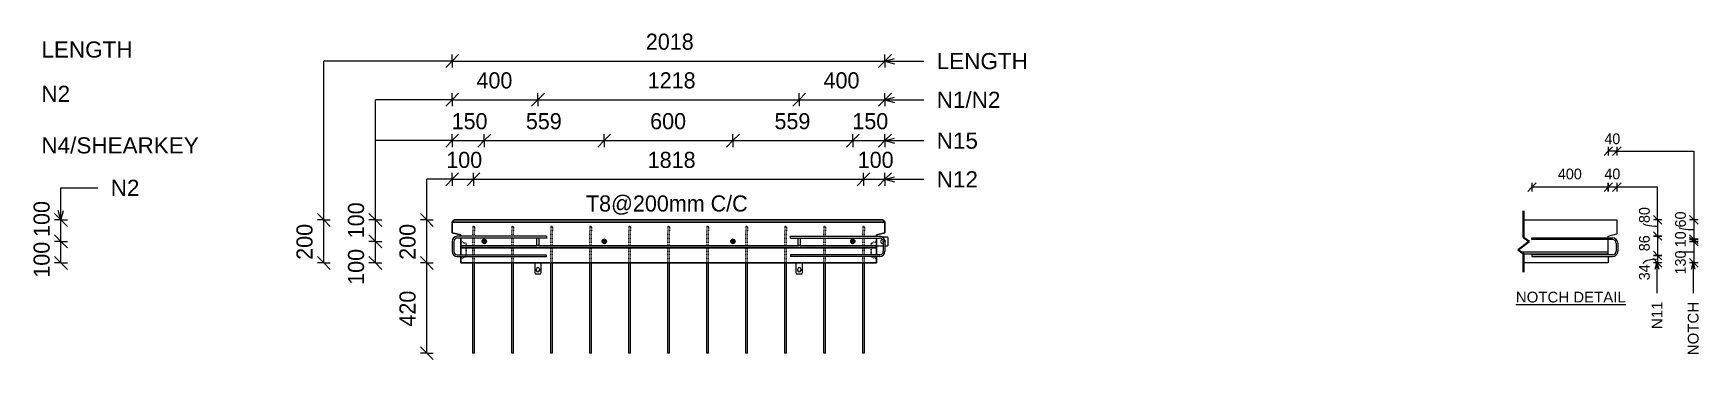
# Model space of a CAD drawing. Header units: millimetres. Extents: x 8200 to 32775, y -2059 to 19057.
# Drawn here: x 21812 to 29575, y 17485 to 19004 of the extents above; entities that cross this region are included whole.
import ezdxf

# ---------------------------------------------------------------- set-up
doc = ezdxf.new("R2010")
doc.units = ezdxf.units.MM
doc.linetypes.add('Dash', pattern=[6.36, 3.18, -3.18])
for name, color, linetype, lineweight in [('A-ANNO-DIMS', 211, 'Continuous', 9), ('A-ANNO-DIMS-30', 211, 'Continuous', 9), ('A-DETL', 90, 'Continuous', 18), ('A-DETL-THIN', 151, 'Continuous', 18), ('A-GENM', 13, 'Continuous', 18), ('A-WALL', 113, 'Continuous', 25), ('A-WALL-HDLN', 110, 'Dash', 25), ('G-ANNO-TEXT', 231, 'Continuous', 9), ('S-RBAR', 171, 'Continuous', 18)]:
    doc.layers.add(name, color=color, linetype=linetype, lineweight=lineweight)
doc.styles.add('Arial_3', font='arial.ttf', dxfattribs={"height": 75})
doc.styles.add('Arial_4', font='arial.ttf', dxfattribs={"height": 50})
doc.styles.add('Nirmala UI Semilight_1', font='NirmalaS.ttf', dxfattribs={"height": 75})
doc.styles.add('Nirmala UI Semilight_2', font='NirmalaS.ttf', dxfattribs={"height": 50})
doc.dimstyles.new('Arrow_Filled_-_2_5_NI_UI_3', dxfattribs={"dimscale": 304.8, "dimtxt": 78.552296, "dimasz": 0.19685, "dimexe": 0.098425, "dimexo": 0.0625, "dimgap": 0.098425, "dimtad": 1, "dimdec": 0, "dimzin": 0, "dimdsep": 46, "dimtxsty": 'Nirmala UI Semilight_1', "dimblk1": 'OBLIQUE', "dimblk2": 'OBLIQUE', "dimsah": 1, "dimcen": 0.09, "dimazin": 0, "dimtfac": 1, "dimtdec": 4, "dimtix": 1, "dimtmove": 0, "dimatfit": 3, "dimfxl": 0.098425, "dimfxlon": 1, "dimtvp": 1, "dimtolj": 1, "dimtzin": 0, "dimarcsym": 2})
doc.dimstyles.new('Arrow_Filled_-_2_5_NI_UI_4', dxfattribs={"dimscale": 304.8, "dimtxt": 78.552296, "dimasz": 0.19685, "dimexe": 0.098425, "dimexo": 0.0625, "dimgap": 0.098425, "dimtad": 1, "dimdec": 0, "dimzin": 0, "dimdsep": 46, "dimtxsty": 'Nirmala UI Semilight_1', "dimblk1": 'OBLIQUE', "dimblk2": 'OBLIQUE', "dimsah": 1, "dimcen": 0.09, "dimazin": 0, "dimtfac": 1, "dimtdec": 4, "dimtix": 1, "dimtmove": 2, "dimatfit": 3, "dimfxl": 0.098425, "dimfxlon": 1, "dimtvp": 1, "dimtolj": 1, "dimtzin": 0, "dimarcsym": 2})

# ---------------------------------------------------------------- blocks, each defined once
blk = doc.blocks.new('RR spread anchor face based - RR-SA-3_0-200-1726827-Elevation Top1')
at = {"layer": 'A-GENM'}
for p, q in [((11270.8, 18017.9), (11270.8, 18051.4)), ((11270.8, 18015.4), (11270.8, 18017.9)), ((11270.8, 18017.9), (11280.8, 18017.9)), ((11280.8, 18015.4), (11270.8, 18015.4)), ((11280.8, 18051.4), (11280.8, 18017.9)), ((11280.8, 18017.9), (11280.8, 18015.4))]:
    blk.add_line(p, q, dxfattribs=at)
blk = doc.blocks.new('RR spread anchor face based - RR-SA-2_5-150-1726819-Elevation Top1')
at = {"layer": 'A-GENM'}
for p, q in [((11260.8, 17935.4), (11260.8, 17890.4)), ((11290.8, 17890.4), (11290.8, 17935.4)), ((11260.8, 17890.4), (11263.3, 17885.4)), ((11263.3, 17885.4), (11288.3, 17885.4)), ((11268.8, 17900.9), (11268.8, 17906.9)), ((11282.8, 17906.9), (11282.8, 17900.9)), ((11288.3, 17885.4), (11290.8, 17890.4))]:
    blk.add_line(p, q, dxfattribs=at)
for centre, start, end in [((11275.8, 17906.9), 0, 180), ((11275.8, 17900.9), 180, 0)]:
    blk.add_arc(centre, 7, start, end, dxfattribs=at)
blk = doc.blocks.new('RR spread anchor face based - RR-SA-3_0-200-V3-Elevation Top1')
at = {"layer": 'A-GENM'}
for p, q in [((12853.8, 18015.4), (12885.8, 18015.4)), ((12882.5, 18044.4), (12882.9, 18044.4)), ((12885.8, 18026.4), (12882.5, 18026.4)), ((12903.8, 18055.4), (12882.8, 18055.4)), ((12893.8, 18015.4), (12903.8, 18015.4)), ((12908.8, 18052.9), (12903.8, 18055.4)), ((12903.8, 18015.4), (12908.8, 18017.9)), ((12908.8, 18017.9), (12908.8, 18052.9))]:
    blk.add_line(p, q, dxfattribs=at)
for centre, start, end in [((12882.5, 18035.4), 90, 270), ((12886.5, 18035.4), 324.80773, 43.77435)]:
    blk.add_arc(centre, 9, start, end, dxfattribs=at)
blk = doc.blocks.new('DIMBLOCK96-Elevation Top')
at = {"layer": 'A-ANNO-DIMS-30'}
for p, q in [((21940.6, 18035.4), (21910.6, 18065.4)), ((21940.6, 18035.4), (21910.6, 18035.4)), ((21940.6, 17935.4), (21940.6, 18035.4)), ((21940.6, 18035.4), (21970.6, 18005.4)), ((21940.6, 18035.4), (21970.6, 18035.4)), ((21940.6, 17935.4), (21910.6, 17965.4)), ((21940.6, 17935.4), (21910.6, 17935.4)), ((21940.6, 17935.4), (21970.6, 17905.4)), ((21940.6, 17935.4), (21970.6, 17935.4))]:
    blk.add_line(p, q, dxfattribs=at)
at = {"layer": 'A-ANNO-DIMS-30', "color": 0, "insert": (21812.7, 17866.6), "char_height": 75, "width": 185.098, "attachment_point": 1, "rotation": 90, "line_spacing_factor": 1.142579, "style": 'Nirmala UI Semilight_1'}
blk.add_mtext('100', dxfattribs=at)
blk = doc.blocks.new('_Oblique')
at = {"color": 0, "linetype": 'ByBlock', "lineweight": -2}
blk.add_line((-0.5, -0.5), (0.5, 0.5), dxfattribs=at)
blk = doc.blocks.new('DIMBLOCK97-Elevation Top')
at = {"layer": 'A-ANNO-DIMS-30'}
for p, q in [((21940.6, 18135.4), (21910.6, 18165.4)), ((21940.6, 18135.4), (21910.6, 18135.4)), ((21940.6, 18035.4), (21940.6, 18135.4)), ((21940.6, 18135.4), (21970.6, 18105.4)), ((21940.6, 18135.4), (21970.6, 18135.4)), ((21940.6, 18035.4), (21910.6, 18065.4)), ((21940.6, 18035.4), (21910.6, 18035.4)), ((21940.6, 18035.4), (21970.6, 18005.4)), ((21940.6, 18035.4), (21970.6, 18035.4))]:
    blk.add_line(p, q, dxfattribs=at)
at = {"layer": 'A-ANNO-DIMS-30', "color": 0, "insert": (21812.7, 18056.2), "char_height": 75, "width": 185.098, "attachment_point": 1, "rotation": 90, "line_spacing_factor": 1.142579, "style": 'Nirmala UI Semilight_1'}
blk.add_mtext('100', dxfattribs=at)
blk = doc.blocks.new('DIMBLOCK98-Elevation Top1')
at = {"layer": 'A-ANNO-DIMS-30'}
for p, q in [((23763.9, 18874.7), (23733.9, 18844.7)), ((23763.9, 18874.7), (23793.9, 18904.7)), ((23763.9, 18874.7), (23763.9, 18904.7)), ((23763.9, 18874.7), (25781.9, 18874.7)), ((23763.9, 18874.7), (23763.9, 18844.7)), ((25781.9, 18874.7), (25751.9, 18844.7)), ((25781.9, 18874.7), (25811.9, 18904.7)), ((25781.9, 18874.7), (25781.9, 18904.7)), ((25781.9, 18874.7), (25781.9, 18844.7))]:
    blk.add_line(p, q, dxfattribs=at)
at = {"layer": 'A-ANNO-DIMS-30', "color": 0, "insert": (24667.2, 19002.5), "char_height": 75, "width": 253.653, "attachment_point": 1, "line_spacing_factor": 1.142579, "style": 'Nirmala UI Semilight_1'}
blk.add_mtext('2018', dxfattribs=at)
blk = doc.blocks.new('DIMBLOCK99-Elevation Top1')
at = {"layer": 'A-ANNO-DIMS-30'}
for p, q in [((23763.9, 18694.7), (23793.9, 18724.7)), ((23763.9, 18694.7), (23763.9, 18724.7)), ((24163.9, 18694.7), (24193.9, 18724.7)), ((24163.9, 18694.7), (24163.9, 18724.7)), ((23763.9, 18694.7), (23733.9, 18664.7)), ((23763.9, 18694.7), (24163.9, 18694.7)), ((23763.9, 18694.7), (23763.9, 18664.7)), ((24163.9, 18694.7), (24133.9, 18664.7)), ((24163.9, 18694.7), (24163.9, 18664.7))]:
    blk.add_line(p, q, dxfattribs=at)
at = {"layer": 'A-ANNO-DIMS-30', "color": 0, "insert": (23877.5, 18822.5), "char_height": 75, "width": 207.378, "attachment_point": 1, "line_spacing_factor": 1.142579, "style": 'Nirmala UI Semilight_1'}
blk.add_mtext('400', dxfattribs=at)
blk = doc.blocks.new('DIMBLOCK100-Elevation Top1')
at = {"layer": 'A-ANNO-DIMS-30'}
for p, q in [((24163.9, 18694.7), (24193.9, 18724.7)), ((24163.9, 18694.7), (24163.9, 18724.7)), ((25381.9, 18694.7), (25411.9, 18724.7)), ((25381.9, 18694.7), (25381.9, 18724.7)), ((24163.9, 18694.7), (24133.9, 18664.7)), ((24163.9, 18694.7), (25381.9, 18694.7)), ((24163.9, 18694.7), (24163.9, 18664.7)), ((25381.9, 18694.7), (25351.9, 18664.7)), ((25381.9, 18694.7), (25381.9, 18664.7))]:
    blk.add_line(p, q, dxfattribs=at)
at = {"layer": 'A-ANNO-DIMS-30', "color": 0, "insert": (24675.7, 18822.5), "char_height": 75, "width": 233.086, "attachment_point": 1, "line_spacing_factor": 1.142579, "style": 'Nirmala UI Semilight_1'}
blk.add_mtext('1218', dxfattribs=at)
blk = doc.blocks.new('DIMBLOCK101-Elevation Top1')
at = {"layer": 'A-ANNO-DIMS-30'}
for p, q in [((25381.9, 18694.7), (25411.9, 18724.7)), ((25381.9, 18694.7), (25381.9, 18724.7)), ((25781.9, 18694.7), (25811.9, 18724.7)), ((25781.9, 18694.7), (25781.9, 18724.7)), ((25381.9, 18694.7), (25351.9, 18664.7)), ((25381.9, 18694.7), (25781.9, 18694.7)), ((25381.9, 18694.7), (25381.9, 18664.7)), ((25781.9, 18694.7), (25751.9, 18664.7)), ((25781.9, 18694.7), (25781.9, 18664.7))]:
    blk.add_line(p, q, dxfattribs=at)
at = {"layer": 'A-ANNO-DIMS-30', "color": 0, "insert": (25495.5, 18822.5), "char_height": 75, "width": 207.378, "attachment_point": 1, "line_spacing_factor": 1.142579, "style": 'Nirmala UI Semilight_1'}
blk.add_mtext('400', dxfattribs=at)
blk = doc.blocks.new('DIMBLOCK102-Elevation Top1')
at = {"layer": 'A-ANNO-DIMS-30'}
for p, q in [((23763.9, 18504.7), (23733.9, 18474.7)), ((23763.9, 18504.7), (23793.9, 18534.7)), ((23763.9, 18504.7), (23763.9, 18534.7)), ((23763.9, 18504.7), (23913.9, 18504.7)), ((23763.9, 18504.7), (23763.9, 18474.7)), ((23913.9, 18504.7), (23883.9, 18474.7)), ((23913.9, 18504.7), (23943.9, 18534.7)), ((23913.9, 18504.7), (23913.9, 18534.7)), ((23913.9, 18504.7), (23913.9, 18474.7))]:
    blk.add_line(p, q, dxfattribs=at)
at = {"layer": 'A-ANNO-DIMS-30', "color": 0, "insert": (23761.7, 18632.5), "char_height": 75, "width": 185.098, "attachment_point": 1, "line_spacing_factor": 1.142579, "style": 'Nirmala UI Semilight_1'}
blk.add_mtext('150', dxfattribs=at)
blk = doc.blocks.new('DIMBLOCK103-Elevation Top1')
at = {"layer": 'A-ANNO-DIMS-30'}
for p, q in [((23913.9, 18504.7), (23883.9, 18474.7)), ((23913.9, 18504.7), (23943.9, 18534.7)), ((23913.9, 18504.7), (23913.9, 18534.7)), ((23913.9, 18504.7), (24472.9, 18504.7)), ((23913.9, 18504.7), (23913.9, 18474.7)), ((24472.9, 18504.7), (24442.9, 18474.7)), ((24472.9, 18504.7), (24502.9, 18534.7)), ((24472.9, 18504.7), (24472.9, 18534.7)), ((24472.9, 18504.7), (24472.9, 18474.7))]:
    blk.add_line(p, q, dxfattribs=at)
at = {"layer": 'A-ANNO-DIMS-30', "color": 0, "insert": (24107.7, 18632.5), "char_height": 75, "width": 205.664, "attachment_point": 1, "line_spacing_factor": 1.142579, "style": 'Nirmala UI Semilight_1'}
blk.add_mtext('559', dxfattribs=at)
blk = doc.blocks.new('DIMBLOCK104-Elevation Top1')
at = {"layer": 'A-ANNO-DIMS-30'}
for p, q in [((24472.9, 18504.7), (24442.9, 18474.7)), ((24472.9, 18504.7), (24502.9, 18534.7)), ((24472.9, 18504.7), (24472.9, 18534.7)), ((24472.9, 18504.7), (25072.9, 18504.7)), ((24472.9, 18504.7), (24472.9, 18474.7)), ((25072.9, 18504.7), (25042.9, 18474.7)), ((25072.9, 18504.7), (25102.9, 18534.7)), ((25072.9, 18504.7), (25072.9, 18534.7)), ((25072.9, 18504.7), (25072.9, 18474.7))]:
    blk.add_line(p, q, dxfattribs=at)
at = {"layer": 'A-ANNO-DIMS-30', "color": 0, "insert": (24687.2, 18632.5), "char_height": 75, "width": 205.664, "attachment_point": 1, "line_spacing_factor": 1.142579, "style": 'Nirmala UI Semilight_1'}
blk.add_mtext('600', dxfattribs=at)
blk = doc.blocks.new('DIMBLOCK105-Elevation Top1')
at = {"layer": 'A-ANNO-DIMS-30'}
for p, q in [((25072.9, 18504.7), (25042.9, 18474.7)), ((25072.9, 18504.7), (25102.9, 18534.7)), ((25072.9, 18504.7), (25072.9, 18534.7)), ((25072.9, 18504.7), (25631.9, 18504.7)), ((25072.9, 18504.7), (25072.9, 18474.7)), ((25631.9, 18504.7), (25601.9, 18474.7)), ((25631.9, 18504.7), (25661.9, 18534.7)), ((25631.9, 18504.7), (25631.9, 18534.7)), ((25631.9, 18504.7), (25631.9, 18474.7))]:
    blk.add_line(p, q, dxfattribs=at)
at = {"layer": 'A-ANNO-DIMS-30', "color": 0, "insert": (25266.7, 18632.5), "char_height": 75, "width": 205.664, "attachment_point": 1, "line_spacing_factor": 1.142579, "style": 'Nirmala UI Semilight_1'}
blk.add_mtext('559', dxfattribs=at)
blk = doc.blocks.new('DIMBLOCK106-Elevation Top1')
at = {"layer": 'A-ANNO-DIMS-30'}
for p, q in [((25631.9, 18504.7), (25601.9, 18474.7)), ((25631.9, 18504.7), (25661.9, 18534.7)), ((25631.9, 18504.7), (25631.9, 18534.7)), ((25631.9, 18504.7), (25781.9, 18504.7)), ((25631.9, 18504.7), (25631.9, 18474.7)), ((25781.9, 18504.7), (25751.9, 18474.7)), ((25781.9, 18504.7), (25811.9, 18534.7)), ((25781.9, 18504.7), (25781.9, 18534.7)), ((25781.9, 18504.7), (25781.9, 18474.7))]:
    blk.add_line(p, q, dxfattribs=at)
at = {"layer": 'A-ANNO-DIMS-30', "color": 0, "insert": (25629.7, 18632.5), "char_height": 75, "width": 185.098, "attachment_point": 1, "line_spacing_factor": 1.142579, "style": 'Nirmala UI Semilight_1'}
blk.add_mtext('150', dxfattribs=at)
blk = doc.blocks.new('DIMBLOCK107-Elevation Top1')
at = {"layer": 'A-ANNO-DIMS-30'}
for p, q in [((23166.1, 18135.4), (23136.1, 18165.4)), ((23166.1, 18135.4), (23136.1, 18135.4)), ((23166.1, 17935.4), (23166.1, 18135.4)), ((23166.1, 18135.4), (23196.1, 18105.4)), ((23166.1, 18135.4), (23196.1, 18135.4)), ((23166.1, 17935.4), (23136.1, 17965.4)), ((23166.1, 17935.4), (23136.1, 17935.4)), ((23166.1, 17935.4), (23196.1, 17905.4)), ((23166.1, 17935.4), (23196.1, 17935.4))]:
    blk.add_line(p, q, dxfattribs=at)
at = {"layer": 'A-ANNO-DIMS-30', "color": 0, "insert": (23038.3, 17949.7), "char_height": 75, "width": 205.664, "attachment_point": 1, "rotation": 90, "line_spacing_factor": 1.142579, "style": 'Nirmala UI Semilight_1'}
blk.add_mtext('200', dxfattribs=at)
blk = doc.blocks.new('DIMBLOCK108-Elevation Top1')
at = {"layer": 'A-ANNO-DIMS-30'}
for p, q in [((23406.1, 18035.4), (23376.1, 18065.4)), ((23406.1, 18035.4), (23376.1, 18035.4)), ((23406.1, 17935.4), (23406.1, 18035.4)), ((23406.1, 18035.4), (23436.1, 18005.4)), ((23406.1, 18035.4), (23436.1, 18035.4)), ((23406.1, 17935.4), (23376.1, 17965.4)), ((23406.1, 17935.4), (23376.1, 17935.4)), ((23406.1, 17935.4), (23436.1, 17905.4)), ((23406.1, 17935.4), (23436.1, 17935.4))]:
    blk.add_line(p, q, dxfattribs=at)
at = {"layer": 'A-ANNO-DIMS-30', "color": 0, "insert": (23278.3, 17833.3), "char_height": 75, "width": 185.098, "attachment_point": 1, "rotation": 90, "line_spacing_factor": 1.142579, "style": 'Nirmala UI Semilight_1'}
blk.add_mtext('100', dxfattribs=at)
blk = doc.blocks.new('DIMBLOCK109-Elevation Top1')
at = {"layer": 'A-ANNO-DIMS-30'}
for p, q in [((23406.1, 18135.4), (23376.1, 18165.4)), ((23406.1, 18135.4), (23376.1, 18135.4)), ((23406.1, 18035.4), (23406.1, 18135.4)), ((23406.1, 18135.4), (23436.1, 18105.4)), ((23406.1, 18135.4), (23436.1, 18135.4)), ((23406.1, 18035.4), (23376.1, 18065.4)), ((23406.1, 18035.4), (23376.1, 18035.4)), ((23406.1, 18035.4), (23436.1, 18005.4)), ((23406.1, 18035.4), (23436.1, 18035.4))]:
    blk.add_line(p, q, dxfattribs=at)
at = {"layer": 'A-ANNO-DIMS-30', "color": 0, "insert": (23278.3, 18050), "char_height": 75, "width": 185.098, "attachment_point": 1, "rotation": 90, "line_spacing_factor": 1.142579, "style": 'Nirmala UI Semilight_1'}
blk.add_mtext('100', dxfattribs=at)
blk = doc.blocks.new('DIMBLOCK110-Elevation Top1')
at = {"layer": 'A-ANNO-DIMS-30'}
for p, q in [((23763.9, 18324.7), (23733.9, 18294.7)), ((23763.9, 18324.7), (23793.9, 18354.7)), ((23763.9, 18324.7), (23763.9, 18354.7)), ((23763.9, 18324.7), (23863.9, 18324.7)), ((23763.9, 18324.7), (23763.9, 18294.7)), ((23863.9, 18324.7), (23833.9, 18294.7)), ((23863.9, 18324.7), (23893.9, 18354.7)), ((23863.9, 18324.7), (23863.9, 18354.7)), ((23863.9, 18324.7), (23863.9, 18294.7))]:
    blk.add_line(p, q, dxfattribs=at)
at = {"layer": 'A-ANNO-DIMS-30', "color": 0, "insert": (23736.7, 18452.5), "char_height": 75, "width": 185.098, "attachment_point": 1, "line_spacing_factor": 1.142579, "style": 'Nirmala UI Semilight_1'}
blk.add_mtext('100', dxfattribs=at)
blk = doc.blocks.new('DIMBLOCK111-Elevation Top1')
at = {"layer": 'A-ANNO-DIMS-30'}
for p, q in [((23863.9, 18324.7), (23833.9, 18294.7)), ((23863.9, 18324.7), (23893.9, 18354.7)), ((23863.9, 18324.7), (23863.9, 18354.7)), ((23863.9, 18324.7), (25681.9, 18324.7)), ((23863.9, 18324.7), (23863.9, 18294.7)), ((25681.9, 18324.7), (25651.9, 18294.7)), ((25681.9, 18324.7), (25711.9, 18354.7)), ((25681.9, 18324.7), (25681.9, 18354.7)), ((25681.9, 18324.7), (25681.9, 18294.7))]:
    blk.add_line(p, q, dxfattribs=at)
at = {"layer": 'A-ANNO-DIMS-30', "color": 0, "char_height": 75, "attachment_point": 1, "line_spacing_factor": 1.142579, "style": 'Nirmala UI Semilight_1'}
for s, insert, width in [('1818', (24675.7, 18452.5), 233.086), ('T8@200mm C/C', (24388, 18249.7), 923.775)]:
    blk.add_mtext(s, dxfattribs=dict(at, insert=insert, width=width))
blk = doc.blocks.new('DIMBLOCK112-Elevation Top1')
at = {"layer": 'A-ANNO-DIMS-30'}
for p, q in [((25681.9, 18324.7), (25651.9, 18294.7)), ((25681.9, 18324.7), (25711.9, 18354.7)), ((25681.9, 18324.7), (25681.9, 18354.7)), ((25681.9, 18324.7), (25781.9, 18324.7)), ((25681.9, 18324.7), (25681.9, 18294.7)), ((25781.9, 18324.7), (25751.9, 18294.7)), ((25781.9, 18324.7), (25811.9, 18354.7)), ((25781.9, 18324.7), (25781.9, 18354.7)), ((25781.9, 18324.7), (25781.9, 18294.7))]:
    blk.add_line(p, q, dxfattribs=at)
at = {"layer": 'A-ANNO-DIMS-30', "color": 0, "insert": (25654.7, 18452.5), "char_height": 75, "width": 185.098, "attachment_point": 1, "line_spacing_factor": 1.142579, "style": 'Nirmala UI Semilight_1'}
blk.add_mtext('100', dxfattribs=at)
blk = doc.blocks.new('DIMBLOCK113-Elevation Top1')
at = {"layer": 'A-ANNO-DIMS-30'}
for p, q in [((23646.1, 17935.4), (23616.1, 17965.4)), ((23646.1, 17935.4), (23616.1, 17935.4)), ((23646.1, 17515.4), (23646.1, 17935.4)), ((23646.1, 17935.4), (23676.1, 17905.4)), ((23646.1, 17935.4), (23676.1, 17935.4)), ((23646.1, 17515.4), (23616.1, 17545.4)), ((23646.1, 17515.4), (23616.1, 17515.4)), ((23646.1, 17515.4), (23676.1, 17485.4)), ((23646.1, 17515.4), (23676.1, 17515.4))]:
    blk.add_line(p, q, dxfattribs=at)
at = {"layer": 'A-ANNO-DIMS-30', "color": 0, "insert": (23518.3, 17639), "char_height": 75, "width": 207.378, "attachment_point": 1, "rotation": 90, "line_spacing_factor": 1.142579, "style": 'Nirmala UI Semilight_1'}
blk.add_mtext('420', dxfattribs=at)
blk = doc.blocks.new('DIMBLOCK114-Elevation Top1')
at = {"layer": 'A-ANNO-DIMS-30'}
for p, q in [((23646.1, 18135.4), (23616.1, 18165.4)), ((23646.1, 18135.4), (23616.1, 18135.4)), ((23646.1, 17935.4), (23646.1, 18135.4)), ((23646.1, 18135.4), (23676.1, 18105.4)), ((23646.1, 18135.4), (23676.1, 18135.4)), ((23646.1, 17935.4), (23616.1, 17965.4)), ((23646.1, 17935.4), (23616.1, 17935.4)), ((23646.1, 17935.4), (23676.1, 17905.4)), ((23646.1, 17935.4), (23676.1, 17935.4))]:
    blk.add_line(p, q, dxfattribs=at)
at = {"layer": 'A-ANNO-DIMS-30', "color": 0, "insert": (23518.3, 17949.7), "char_height": 75, "width": 205.664, "attachment_point": 1, "rotation": 90, "line_spacing_factor": 1.142579, "style": 'Nirmala UI Semilight_1'}
blk.add_mtext('200', dxfattribs=at)

msp = doc.modelspace()

# ---------------------------------------------------------------- hatches: boundary and pattern name
at = {"layer": 'S-RBAR'}
for points in [[(23913.9, 18025.4), (23920.9, 18028.4), (23923.9, 18035.4), (23920.9, 18042.5), (23913.9, 18045.4), (23906.8, 18042.5), (23903.9, 18035.4), (23906.8, 18028.4)], [(24472.9, 18025.4), (24479.9, 18028.4), (24482.9, 18035.4), (24479.9, 18042.5), (24472.9, 18045.4), (24465.8, 18042.5), (24462.9, 18035.4), (24465.8, 18028.4)], [(25072.9, 18025.4), (25079.9, 18028.4), (25082.9, 18035.4), (25079.9, 18042.5), (25072.9, 18045.4), (25065.8, 18042.5), (25062.9, 18035.4), (25065.8, 18028.4)], [(25631.9, 18025.4), (25638.9, 18028.4), (25641.9, 18035.4), (25638.9, 18042.5), (25631.9, 18045.4), (25624.8, 18042.5), (25621.9, 18035.4), (25624.8, 18028.4), (25630.6, 18025.9)]]:
    msp.add_hatch(color=256, dxfattribs=at).paths.add_polyline_path(points)
h = msp.add_hatch(color=256, dxfattribs=at)
edge = h.paths.add_edge_path()
edge.add_arc((23913.9, 18035.4), 10, 0, 360)
h = msp.add_hatch(color=256, dxfattribs=at)
edge = h.paths.add_edge_path()
edge.add_arc((24472.9, 18035.4), 10, 0, 360)
h = msp.add_hatch(color=256, dxfattribs=at)
edge = h.paths.add_edge_path()
edge.add_arc((25072.9, 18035.4), 10, 0, 360)
h = msp.add_hatch(color=256, dxfattribs=at)
edge = h.paths.add_edge_path()
edge.add_arc((25631.9, 18035.4), 10, 0, 360)

# ---------------------------------------------------------------- linework, layer by layer
at = {"layer": 'A-DETL', "color": 7}
for p, q in [((29153.9, 18456.1), (29133.9, 18436.1)), ((29153.9, 18456.1), (29173.9, 18476.1)), ((29153.9, 18476.1), (29153.9, 18456.1)), ((29193.9, 18456.1), (29153.9, 18456.1)), ((29153.9, 18456.1), (29153.9, 18436.1)), ((29193.9, 18456.1), (29173.9, 18436.1)), ((29213.9, 18476.1), (29193.9, 18456.1)), ((29193.9, 18476.1), (29193.9, 18456.1)), ((29193.9, 18456.1), (29193.9, 18436.1)), ((29193.9, 18456.1), (29552.1, 18456.1)), ((29552.1, 18456.1), (29552.1, 18135.4)), ((28797.9, 18287.5), (28777.9, 18267.5)), ((28797.9, 18307.5), (28797.9, 18287.5)), ((28797.9, 18287.5), (28817.9, 18307.5)), ((29153.9, 18287.5), (28797.9, 18287.5)), ((28797.9, 18287.5), (28797.9, 18267.5)), ((29153.9, 18287.5), (29133.9, 18267.5)), ((29133.9, 18267.5), (29153.9, 18287.5)), ((29153.9, 18287.5), (29153.9, 18307.5)), ((29153.9, 18307.5), (29153.9, 18287.5)), ((29153.9, 18287.5), (29173.9, 18307.5)), ((29173.9, 18307.5), (29153.9, 18287.5)), ((29193.9, 18287.5), (29153.9, 18287.5)), ((29153.9, 18287.5), (29153.9, 18267.5)), ((29153.9, 18267.5), (29153.9, 18287.5)), ((29173.9, 18267.5), (29193.9, 18287.5)), ((29193.9, 18307.5), (29193.9, 18287.5)), ((29193.9, 18287.5), (29213.9, 18307.5)), ((29193.9, 18287.5), (29193.9, 18267.5)), ((29383.8, 18287.5), (29193.9, 18287.5)), ((29383.8, 18135.4), (29383.8, 18287.5)), ((28758.9, 18135.4), (29193.9, 18135.4)), ((29193.9, 18135.4), (29193.9, 18070.4)), ((29383.8, 18135.4), (29363.8, 18155.4)), ((29383.8, 18135.4), (29363.8, 18135.4)), ((29403.8, 18115.4), (29383.8, 18135.4)), ((29383.8, 18135.4), (29383.8, 18060.6)), ((29403.8, 18135.4), (29383.8, 18135.4)), ((29552.1, 18135.4), (29532.1, 18155.4)), ((29552.1, 18135.4), (29532.1, 18135.4)), ((29572.1, 18115.4), (29552.1, 18135.4)), ((29552.1, 18135.4), (29552.1, 18045.4)), ((29572.1, 18135.4), (29552.1, 18135.4)), ((28797.9, 18044.1), (28797.9, 18052.1)), ((28797.9, 18052.1), (29173.9, 18052.1)), ((29173.9, 18044.1), (28797.9, 18044.1)), ((29153.9, 18060.4), (29193.9, 18070.4)), ((29153.9, 17973.4), (29153.9, 18060.4)), ((29189.9, 18028.1), (29189.9, 17989.4)), ((29197.9, 18028.1), (29197.9, 17989.4)), ((29383.8, 18060.6), (29363.8, 18080.6)), ((29363.8, 18080.6), (29383.8, 18060.6)), ((29383.8, 18060.6), (29363.8, 18060.6)), ((29363.8, 18060.6), (29383.8, 18060.6)), ((29383.8, 18060.6), (29403.8, 18060.6)), ((29403.8, 18060.6), (29383.8, 18060.6)), ((29383.8, 18060.6), (29403.8, 18040.6)), ((29403.8, 18040.6), (29383.8, 18060.6)), ((29383.8, 18060.6), (29383.8, 17969.4)), ((29552.1, 18045.4), (29532.1, 18065.4)), ((29532.1, 18065.4), (29552.1, 18045.4)), ((29552.1, 18035.4), (29532.1, 18055.4)), ((29532.1, 18055.4), (29552.1, 18035.4)), ((29552.1, 18045.4), (29532.1, 18045.4)), ((29532.1, 18045.4), (29552.1, 18045.4)), ((29552.1, 18035.4), (29532.1, 18035.4)), ((29532.1, 18035.4), (29552.1, 18035.4)), ((29552.1, 18045.4), (29572.1, 18045.4)), ((29572.1, 18045.4), (29552.1, 18045.4)), ((29552.1, 18045.4), (29572.1, 18025.4)), ((29572.1, 18025.4), (29552.1, 18045.4)), ((29552.1, 18045.4), (29552.1, 18035.4)), ((29552.1, 18035.4), (29572.1, 18035.4)), ((29572.1, 18035.4), (29552.1, 18035.4)), ((29552.1, 18035.4), (29572.1, 18015.4)), ((29572.1, 18015.4), (29552.1, 18035.4)), ((29552.1, 18035.4), (29552.1, 17935.4)), ((29153.9, 17985.6), (28747.9, 17985.6)), ((29153.9, 17975.6), (28758.9, 17975.6)), ((29153.9, 17935.4), (28758.9, 17935.4)), ((29173.9, 17973.4), (28797.9, 17973.4)), ((28797.9, 17973.4), (28797.9, 17965.4)), ((28797.9, 17965.4), (29173.9, 17965.4)), ((29153.9, 17965.4), (29153.9, 17935.4)), ((29383.8, 17969.4), (29363.8, 17989.4)), ((29363.8, 17989.4), (29383.8, 17969.4)), ((29383.8, 17969.4), (29363.8, 17969.4)), ((29363.8, 17969.4), (29383.8, 17969.4)), ((29383.8, 17935.4), (29363.8, 17955.4)), ((29383.8, 17935.4), (29363.8, 17935.4)), ((29372.8, 17906.5), (29380.8, 17936.5)), ((29380.8, 17936.5), (29380.8, 17796)), ((29380.8, 17936.5), (29388.9, 17906.5)), ((29383.8, 17969.4), (29403.8, 17969.4)), ((29403.8, 17969.4), (29383.8, 17969.4)), ((29383.8, 17969.4), (29403.8, 17949.4)), ((29403.8, 17949.4), (29383.8, 17969.4)), ((29383.8, 17969.4), (29383.8, 17935.4)), ((29403.8, 17935.4), (29383.8, 17935.4)), ((29383.8, 17935.4), (29403.8, 17915.4)), ((29552.1, 17935.4), (29532.1, 17955.4)), ((29552.1, 17935.4), (29532.1, 17935.4)), ((29541.1, 17906.5), (29549.2, 17936.5)), ((29549.2, 17936.5), (29549.2, 17796)), ((29549.2, 17936.5), (29557.2, 17906.5)), ((29572.1, 17935.4), (29552.1, 17935.4)), ((29552.1, 17935.4), (29572.1, 17915.4)), ((29380.8, 17796), (29380.8, 17794.6)), ((29549.2, 17796), (29549.2, 17794.7))]:
    msp.add_line(p, q, dxfattribs=at)
at = {"layer": 'A-DETL', "color": 250, "lineweight": 35}
for p, q in [((28758.9, 18053.5), (28758.9, 18177.5)), ((28733.5, 17996.4), (28784.3, 18034.5)), ((28784.3, 18034.5), (28758.9, 18053.5)), ((28758.9, 17977.3), (28733.5, 17996.4)), ((28758.9, 17892.3), (28758.9, 17977.3))]:
    msp.add_line(p, q, dxfattribs=at)
at = {"layer": 'A-DETL', "color": 7}
for centre, radius, start, end in [((29173.9, 18028.1), 24, 0, 90), ((29173.9, 18028.1), 16, 0, 90), ((29173.9, 17989.4), 16, 270, 0), ((29173.9, 17989.4), 24, 270, 0)]:
    msp.add_arc(centre, radius, start, end, dxfattribs=at)
for centre, ratio, start_param, end_param in [((29383.8, 18120.9), 0.209345, 3.141593, 4.712389), ((29552.1, 18100.5), 0.149102, 3.141593, 4.712389), ((29383.8, 17931.8), 0.305683, 1.570796, 3.141593), ((29552.1, 17984.5), 0.013219, 1.570796, 3.141593)]:
    msp.add_ellipse(centre, major_axis=(67.6, 0), ratio=ratio, start_param=start_param, end_param=end_param, dxfattribs=at)
at = {"layer": 'A-DETL-THIN'}
for p, q in [((23166.1, 18135.4), (23166.1, 18874.7)), ((23763.9, 18874.7), (23166.1, 18874.7)), ((23406.1, 18135.4), (23406.1, 18694.7)), ((23763.9, 18694.7), (23406.1, 18694.7)), ((23763.9, 18504.7), (23406.1, 18504.7)), ((23646.1, 18135.4), (23646.1, 18324.7)), ((23763.9, 18324.7), (23646.1, 18324.7)), ((23859.9, 17515.4), (23860.7, 17515.4))]:
    msp.add_line(p, q, dxfattribs=at)
at = {"layer": 'A-WALL'}
for p, q in [((23763.9, 18125.4), (23773.9, 18135.4)), ((23763.9, 18075.4), (23763.9, 18125.4)), ((25781.9, 18125.4), (23763.9, 18125.4)), ((23773.9, 18135.4), (25771.9, 18135.4)), ((25771.9, 18135.4), (25781.9, 18125.4)), ((25781.9, 18125.4), (25781.9, 18075.4)), ((23803.9, 18065.4), (23763.9, 18075.4)), ((23803.9, 18059.4), (23803.9, 18065.4)), ((23803.9, 18051.4), (23803.9, 17973.4)), ((24158.9, 18015.4), (23803.9, 18015.4)), ((25376.9, 18015.4), (24168.9, 18015.4)), ((25741.9, 18015.4), (25386.9, 18015.4)), ((25781.9, 18075.4), (25741.9, 18065.4)), ((25741.9, 18065.4), (25741.9, 18059.4)), ((25741.9, 17973.4), (25741.9, 18051.4)), ((25741.9, 18005.4), (23803.9, 18005.4)), ((23803.9, 17965.4), (23803.9, 17935.4)), ((25741.9, 17935.4), (23803.9, 17935.4)), ((25741.9, 17935.4), (25741.9, 17965.4))]:
    msp.add_line(p, q, dxfattribs=at)
at = {"layer": 'A-WALL-HDLN'}
for p, q in [((23803.9, 18035.4), (23828.9, 18025.4)), ((23828.9, 18015.5), (23828.9, 18025.4)), ((23828.9, 18005.5), (23828.9, 18015.4)), ((25716.9, 18025.4), (25741.8, 18035.4)), ((25716.9, 18025.4), (25716.9, 18015.5)), ((25716.9, 18015.4), (25716.9, 18005.5)), ((23803.9, 17955.5), (23828.9, 17965.4)), ((23828.9, 17973.4), (23828.9, 18005.4)), ((25716.9, 18005.4), (25716.9, 17973.4)), ((25716.9, 17965.4), (25741.8, 17955.5))]:
    msp.add_line(p, q, dxfattribs=at)
at = {"layer": 'G-ANNO-TEXT', "color": 10}
for p, q in [((25781, 18874.6), (25826, 18886.7)), ((25781, 18874.6), (25826, 18862.6)), ((25781, 18874.6), (25963, 18874.6)), ((25781, 18694.6), (25826, 18706.7)), ((25781, 18694.6), (25826, 18682.6)), ((25781, 18694.6), (25963, 18694.6)), ((25781, 18504.6), (25826, 18516.7)), ((25781, 18504.6), (25826, 18492.6)), ((25781, 18504.6), (25963, 18504.6)), ((25781, 18324.6), (25826, 18336.7)), ((25781, 18324.6), (25826, 18312.6)), ((25781, 18324.6), (25963, 18324.6)), ((21939.9, 18285), (22112.4, 18285)), ((21939.9, 18135.1), (21939.9, 18285)), ((21939.9, 18135.1), (21927.8, 18180.1)), ((21939.9, 18135.1), (21952, 18180.1))]:
    msp.add_line(p, q, dxfattribs=at)
at = {"layer": 'S-RBAR', "linetype": 'Dash'}
for p, q in [((23859.9, 18101.4), (23859.9, 18081.4)), ((23867.9, 18101.4), (23867.9, 18081.4)), ((24041.7, 18101.4), (24041.7, 18081.4)), ((24049.7, 18101.4), (24049.7, 18081.4)), ((24223.5, 18101.4), (24223.5, 18081.4)), ((24231.5, 18101.4), (24231.5, 18081.4)), ((24405.3, 18101.4), (24405.3, 18081.4)), ((24413.3, 18101.4), (24413.3, 18081.4)), ((24587.1, 18101.4), (24587.1, 18081.4)), ((24595.1, 18101.4), (24595.1, 18081.4)), ((24768.9, 18101.4), (24768.9, 18081.4)), ((24776.9, 18101.4), (24776.9, 18081.4)), ((24950.7, 18101.4), (24950.7, 18081.4)), ((24958.7, 18101.4), (24958.7, 18081.4)), ((25132.5, 18101.4), (25132.5, 18081.4)), ((25140.5, 18101.4), (25140.5, 18081.4)), ((25314.3, 18101.4), (25314.3, 18081.4)), ((25322.3, 18101.4), (25322.3, 18081.4)), ((25496.1, 18101.4), (25496.1, 18081.4)), ((25504.1, 18101.4), (25504.1, 18081.4)), ((25677.9, 18101.4), (25677.9, 18081.4)), ((25685.9, 18101.4), (25685.9, 18081.4)), ((23859.9, 18059.4), (23859.9, 18081.4)), ((23859.9, 18015.5), (23859.9, 18051.4)), ((23859.9, 18005.5), (23859.9, 18015.4)), ((23867.9, 18059.4), (23867.9, 18081.4)), ((23867.9, 18015.5), (23867.9, 18051.4)), ((23867.9, 18005.5), (23867.9, 18015.4)), ((24041.7, 18059.4), (24041.7, 18081.4)), ((24041.7, 18015.5), (24041.7, 18051.4)), ((24041.7, 18005.5), (24041.7, 18015.4)), ((24049.7, 18059.4), (24049.7, 18081.4)), ((24049.7, 18015.5), (24049.7, 18051.4)), ((24049.7, 18005.5), (24049.7, 18015.4)), ((24223.5, 18015.5), (24223.5, 18081.4)), ((24223.5, 18005.5), (24223.5, 18015.4)), ((24231.5, 18015.5), (24231.5, 18081.4)), ((24231.5, 18005.5), (24231.5, 18015.4)), ((24405.3, 18015.5), (24405.3, 18081.4)), ((24405.3, 18005.5), (24405.3, 18015.4)), ((24413.3, 18015.5), (24413.3, 18081.4)), ((24413.3, 18005.5), (24413.3, 18015.4)), ((24587.1, 18015.5), (24587.1, 18081.4)), ((24587.1, 18005.5), (24587.1, 18015.4)), ((24595.1, 18015.5), (24595.1, 18081.4)), ((24595.1, 18005.5), (24595.1, 18015.4)), ((24768.9, 18015.5), (24768.9, 18081.4)), ((24768.9, 18005.5), (24768.9, 18015.4)), ((24776.9, 18015.5), (24776.9, 18081.4)), ((24776.9, 18005.5), (24776.9, 18015.4)), ((24950.7, 18015.5), (24950.7, 18081.4)), ((24950.7, 18005.5), (24950.7, 18015.4)), ((24958.7, 18015.5), (24958.7, 18081.4)), ((24958.7, 18005.5), (24958.7, 18015.4)), ((25132.5, 18015.5), (25132.5, 18081.4)), ((25132.5, 18005.5), (25132.5, 18015.4)), ((25140.5, 18015.5), (25140.5, 18081.4)), ((25140.5, 18005.5), (25140.5, 18015.4)), ((25314.3, 18015.5), (25314.3, 18081.4)), ((25314.3, 18005.5), (25314.3, 18015.4)), ((25322.3, 18015.5), (25322.3, 18081.4)), ((25322.3, 18005.5), (25322.3, 18015.4)), ((25496.1, 18059.4), (25496.1, 18081.4)), ((25496.1, 18015.5), (25496.1, 18051.4)), ((25496.1, 18005.5), (25496.1, 18015.4)), ((25504.1, 18059.4), (25504.1, 18081.4)), ((25504.1, 18015.5), (25504.1, 18051.4)), ((25504.1, 18005.5), (25504.1, 18015.4)), ((25677.9, 18059.4), (25677.9, 18081.4)), ((25677.9, 18015.5), (25677.9, 18051.4)), ((25677.9, 18005.5), (25677.9, 18015.4)), ((25685.9, 18059.4), (25685.9, 18081.4)), ((25685.9, 18015.5), (25685.9, 18051.4)), ((25685.9, 18005.5), (25685.9, 18015.4)), ((23859.9, 17973.4), (23859.9, 18005.4)), ((23859.9, 17935.5), (23859.9, 17965.4)), ((23867.9, 17973.4), (23867.9, 18005.4)), ((23867.9, 17935.5), (23867.9, 17965.4)), ((24041.7, 17973.4), (24041.7, 18005.4)), ((24041.7, 17935.5), (24041.7, 17965.4)), ((24049.7, 17973.4), (24049.7, 18005.4)), ((24049.7, 17935.5), (24049.7, 17965.4)), ((24223.5, 17935.5), (24223.5, 18005.4)), ((24231.5, 17935.5), (24231.5, 18005.4)), ((24405.3, 17935.5), (24405.3, 18005.4)), ((24413.3, 17935.5), (24413.3, 18005.4)), ((24587.1, 17935.5), (24587.1, 18005.4)), ((24595.1, 17935.5), (24595.1, 18005.4)), ((24768.9, 17935.5), (24768.9, 18005.4)), ((24776.9, 17935.5), (24776.9, 18005.4)), ((24950.7, 17935.5), (24950.7, 18005.4)), ((24958.7, 17935.5), (24958.7, 18005.4)), ((25132.5, 17935.5), (25132.5, 18005.4)), ((25140.5, 17935.5), (25140.5, 18005.4)), ((25314.3, 17935.5), (25314.3, 18005.4)), ((25322.3, 17935.5), (25322.3, 18005.4)), ((25496.1, 17973.4), (25496.1, 18005.4)), ((25496.1, 17935.5), (25496.1, 17965.4)), ((25504.1, 17973.4), (25504.1, 18005.4)), ((25504.1, 17935.5), (25504.1, 17965.4)), ((25677.9, 17973.4), (25677.9, 18005.4)), ((25677.9, 17935.5), (25677.9, 17965.4)), ((25685.9, 17973.4), (25685.9, 18005.4)), ((25685.9, 17935.5), (25685.9, 17965.4))]:
    msp.add_line(p, q, dxfattribs=at)
at = {"layer": 'S-RBAR'}
for p, q in [((23763.9, 18035.4), (23763.9, 17989.4)), ((23771.9, 18035.4), (23771.9, 17989.4)), ((24203.9, 18059.4), (23787.9, 18059.4)), ((24203.9, 18051.4), (23787.9, 18051.4)), ((23906.8, 18042.5), (23903.9, 18035.4)), ((23903.9, 18035.4), (23906.8, 18028.4)), ((23913.9, 18045.4), (23906.8, 18042.5)), ((23906.8, 18028.4), (23913.9, 18025.4)), ((23920.9, 18042.5), (23913.9, 18045.4)), ((23913.9, 18025.4), (23920.9, 18028.4)), ((23923.9, 18035.4), (23920.9, 18042.5)), ((23920.9, 18028.4), (23923.9, 18035.4)), ((24203.9, 18059.4), (24203.9, 18051.4)), ((24465.8, 18042.5), (24462.9, 18035.4)), ((24462.9, 18035.4), (24465.8, 18028.4)), ((24472.9, 18045.4), (24465.8, 18042.5)), ((24465.8, 18028.4), (24472.9, 18025.4)), ((24479.9, 18042.5), (24472.9, 18045.4)), ((24472.9, 18025.4), (24479.9, 18028.4)), ((24482.9, 18035.4), (24479.9, 18042.5)), ((24479.9, 18028.4), (24482.9, 18035.4)), ((25065.8, 18042.5), (25062.9, 18035.4)), ((25062.9, 18035.4), (25065.8, 18028.4)), ((25072.9, 18045.4), (25065.8, 18042.5)), ((25065.8, 18028.4), (25072.9, 18025.4)), ((25079.9, 18042.5), (25072.9, 18045.4)), ((25072.9, 18025.4), (25079.9, 18028.4)), ((25082.9, 18035.4), (25079.9, 18042.5)), ((25079.9, 18028.4), (25082.9, 18035.4)), ((25341.9, 18059.4), (25757.9, 18059.4)), ((25341.9, 18051.4), (25341.9, 18059.4)), ((25341.9, 18051.4), (25757.9, 18051.4)), ((25624.8, 18042.5), (25621.9, 18035.4)), ((25621.9, 18035.4), (25624.8, 18028.4)), ((25631.9, 18045.4), (25624.8, 18042.5)), ((25624.8, 18028.4), (25630.6, 18025.9)), ((25630.6, 18025.9), (25631.9, 18025.4)), ((25638.9, 18042.5), (25631.9, 18045.4)), ((25631.9, 18025.4), (25638.9, 18028.4)), ((25641.9, 18035.4), (25638.9, 18042.5)), ((25638.9, 18028.4), (25641.9, 18035.4)), ((25773.9, 18035.4), (25773.9, 17989.4)), ((25781.9, 18035.4), (25781.9, 17989.4)), ((23787.9, 17973.4), (24203.9, 17973.4)), ((23787.9, 17965.4), (24203.9, 17965.4)), ((23859.9, 17515.4), (23859.9, 17935.4)), ((23867.9, 17515.4), (23867.9, 17935.4)), ((24041.7, 17515.4), (24041.7, 17935.4)), ((24049.7, 17515.4), (24049.7, 17935.4)), ((24203.9, 17965.4), (24203.9, 17973.4)), ((24223.5, 17515.4), (24223.5, 17935.4)), ((24231.5, 17515.4), (24231.5, 17935.4)), ((24405.3, 17515.4), (24405.3, 17935.4)), ((24413.3, 17515.4), (24413.3, 17935.4)), ((24587.1, 17515.4), (24587.1, 17935.4)), ((24595.1, 17515.4), (24595.1, 17935.4)), ((24768.9, 17515.4), (24768.9, 17935.4)), ((24776.9, 17515.4), (24776.9, 17935.4)), ((24950.7, 17515.4), (24950.7, 17935.4)), ((24958.7, 17515.4), (24958.7, 17935.4)), ((25132.5, 17515.4), (25132.5, 17935.4)), ((25140.5, 17515.4), (25140.5, 17935.4)), ((25314.3, 17515.4), (25314.3, 17935.4)), ((25322.3, 17515.4), (25322.3, 17935.4)), ((25757.9, 17973.4), (25341.9, 17973.4)), ((25341.9, 17973.4), (25341.9, 17965.4)), ((25757.9, 17965.4), (25341.9, 17965.4)), ((25496.1, 17515.4), (25496.1, 17935.4)), ((25504.1, 17515.4), (25504.1, 17935.4)), ((25677.9, 17515.4), (25677.9, 17935.4)), ((25685.9, 17515.4), (25685.9, 17935.4)), ((23867.9, 17515.4), (23859.9, 17515.4)), ((24049.7, 17515.4), (24041.7, 17515.4)), ((24231.5, 17515.4), (24223.5, 17515.4)), ((24413.3, 17515.4), (24405.3, 17515.4)), ((24595.1, 17515.4), (24587.1, 17515.4)), ((24776.9, 17515.4), (24768.9, 17515.4)), ((24958.7, 17515.4), (24950.7, 17515.4)), ((25140.5, 17515.4), (25132.5, 17515.4)), ((25322.3, 17515.4), (25314.3, 17515.4)), ((25504.1, 17515.4), (25496.1, 17515.4)), ((25685.9, 17515.4), (25677.9, 17515.4))]:
    msp.add_line(p, q, dxfattribs=at)
for centre in [(23913.9, 18035.4), (24472.9, 18035.4), (25072.9, 18035.4), (25631.9, 18035.4)]:
    msp.add_circle(centre, 10, dxfattribs=at)
at = {"layer": 'S-RBAR', "linetype": 'Dash'}
for centre in [(23863.9, 18101.4), (24045.7, 18101.4), (24227.5, 18101.4), (24409.3, 18101.4), (24591.1, 18101.4), (24772.9, 18101.4), (24954.7, 18101.4), (25136.5, 18101.4), (25318.3, 18101.4), (25500.1, 18101.4), (25681.9, 18101.4)]:
    msp.add_arc(centre, 4, 0, 180, dxfattribs=at)
at = {"layer": 'S-RBAR'}
for centre, radius, start, end in [((23787.9, 18035.4), 24, 90, 180), ((23787.9, 18035.4), 16, 90, 180), ((25757.9, 18035.4), 24, 0, 90), ((25757.9, 18035.4), 16, 0, 90), ((23787.9, 17989.4), 24, 180, 270), ((23787.9, 17989.4), 16, 180, 270), ((25757.9, 17989.4), 16, 270, 0), ((25757.9, 17989.4), 24, 270, 360)]:
    msp.add_arc(centre, radius, start, end, dxfattribs=at)

# ---------------------------------------------------------------- block references
at = {"layer": 'A-GENM'}
for name, p in [('RR spread anchor face based - RR-SA-3_0-200-1726827-Elevation Top1', (12888.1, 0)), ('RR spread anchor face based - RR-SA-3_0-200-1726827-Elevation Top1', (14106.1, 0)), ('RR spread anchor face based - RR-SA-3_0-200-V3-Elevation Top1', (12888.1, 0)), ('RR spread anchor face based - RR-SA-2_5-150-1726819-Elevation Top1', (12888.1, 0)), ('RR spread anchor face based - RR-SA-2_5-150-1726819-Elevation Top1', (14106.1, 0))]:
    msp.add_blockref(name, p, dxfattribs=at)

# ---------------------------------------------------------------- texts
at = {"layer": 'G-ANNO-TEXT', "color": 7, "attachment_point": 1}
for s, insert, char_height, width, style in [('LENGTH', (21849.4, 18965.9), 75, 514.683, 'Arial_3'), ('LENGTH', (26023, 18912.1), 75, 514.683, 'Arial_3'), ('N2', (21849.4, 18760), 75, 161.139, 'Arial_3'), ('N1/N2', (26023, 18732.1), 75, 358.354, 'Arial_3'), ('N4/SHEARKEY', (21849.4, 18520), 75, 885.063, 'Arial_3'), ('N15', (26023, 18542.1), 75, 230.886, 'Arial_3'), ('40', (29135.3, 18538), 50, 91.392, 'Nirmala UI Semilight_2'), ('N2', (22172.4, 18322.5), 75, 161.139, 'Arial_3'), ('N12', (26023, 18362.1), 75, 230.886, 'Arial_3'), ('400', (28918.7, 18374.4), 50, 136.287, 'Nirmala UI Semilight_2'), ('40', (29135.3, 18374.4), 50, 91.392, 'Nirmala UI Semilight_2'), ('\\LNOTCH DETAIL', (28722.9, 17801.3), 50, 622.11, 'Arial_4')]:
    msp.add_mtext(s, dxfattribs=dict(at, insert=insert, char_height=char_height, width=width, style=style))
at = {"layer": 'G-ANNO-TEXT', "color": 7, "char_height": 50, "attachment_point": 1, "rotation": 90}
for s, insert, width, style in [('80', (29296.9, 18120.9), 89.789, 'Nirmala UI Semilight_2'), ('60', (29465.2, 18100.5), 89.789, 'Nirmala UI Semilight_2'), ('86', (29296.9, 17989.8), 89.789, 'Nirmala UI Semilight_2'), ('10', (29465.2, 18008.1), 76.962, 'Nirmala UI Semilight_2'), ('130', (29465.2, 17881.7), 121.856, 'Nirmala UI Semilight_2'), ('34', (29296.9, 17854.6), 91.392, 'Nirmala UI Semilight_2'), ('N11', (29356.1, 17627.6), 153.924, 'Arial_4'), ('NOTCH', (29524.5, 17506), 301.435, 'Arial_4')]:
    msp.add_mtext(s, dxfattribs=dict(at, insert=insert, width=width, style=style))

# ---------------------------------------------------------------- dimensions: what is measured, and where the dimension line sits
at = {"layer": 'A-ANNO-DIMS'}
for base, p1, p2, override, picture, middle in [((25781.9, 18874.7), (23763.9, 18844.7), (25781.9, 18844.7), {"dimpost": '<>', "dimfxl": 2018}, 'DIMBLOCK98-Elevation Top1', (24772.9, 18943.7)), ((24163.9, 18694.7), (23763.9, 18664.7), (24163.9, 18664.7), {"dimpost": '<>', "dimfxl": 400}, 'DIMBLOCK99-Elevation Top1', (23963.9, 18763.5)), ((25381.9, 18694.7), (24163.9, 18664.7), (25381.9, 18664.7), {"dimpost": '<>', "dimfxl": 1218}, 'DIMBLOCK100-Elevation Top1', (24772.9, 18763.6)), ((25781.9, 18694.7), (25381.9, 18664.7), (25781.9, 18664.7), {"dimpost": '<>', "dimfxl": 400}, 'DIMBLOCK101-Elevation Top1', (25581.9, 18763.5)), ((23913.9, 18504.7), (23763.9, 18474.7), (23913.9, 18474.7), {"dimpost": '<>', "dimfxl": 150}, 'DIMBLOCK102-Elevation Top1', (23838.9, 18573.7)), ((24472.9, 18504.7), (23913.9, 18474.7), (24472.9, 18474.7), {"dimpost": '<>', "dimfxl": 559}, 'DIMBLOCK103-Elevation Top1', (24193.4, 18573.5)), ((25072.9, 18504.7), (24472.9, 18474.7), (25072.9, 18474.7), {"dimpost": '<>', "dimfxl": 600}, 'DIMBLOCK104-Elevation Top1', (24772.9, 18573.5)), ((25631.9, 18504.7), (25072.9, 18474.7), (25631.9, 18474.7), {"dimpost": '<>', "dimfxl": 559}, 'DIMBLOCK105-Elevation Top1', (25352.4, 18573.5)), ((25781.9, 18504.7), (25631.9, 18474.7), (25781.9, 18474.7), {"dimpost": '<>', "dimfxl": 150}, 'DIMBLOCK106-Elevation Top1', (25706.9, 18573.7)), ((23863.9, 18324.7), (23763.9, 18294.7), (23863.9, 18294.7), {"dimpost": '<>', "dimfxl": 100}, 'DIMBLOCK110-Elevation Top1', (23813.9, 18393.7)), ((25781.9, 18324.7), (25681.9, 18294.7), (25781.9, 18294.7), {"dimpost": '<>', "dimfxl": 100}, 'DIMBLOCK112-Elevation Top1', (25731.9, 18393.7))]:
    dim = msp.add_linear_dim(base=base, p1=p1, p2=p2, dimstyle='Arrow_Filled_-_2_5_NI_UI_3', override=override, dxfattribs=at)
    dim.commit()
    dim.dimension.update_dxf_attribs({"geometry": picture, "text_midpoint": middle})
dim = msp.add_linear_dim(base=(25681.9, 18324.7), p1=(23863.9, 18294.7), p2=(25681.9, 18294.7), text='<>\\XT8@200mm C/C', dimstyle='Arrow_Filled_-_2_5_NI_UI_3', override={"dimpost": '<>', "dimfxl": 1818}, dxfattribs=at)
dim.commit()
dim.dimension.update_dxf_attribs({"geometry": 'DIMBLOCK111-Elevation Top1', "text_midpoint": (24772.9, 18324.7)})
for base, p1, p2, picture, middle in [((21940.6, 18135.4), (21910.6, 18035.4), (21910.6, 18135.4), 'DIMBLOCK97-Elevation Top', (21862.7, 18148.7)), ((23406.1, 18135.4), (23436.1, 18035.4), (23436.1, 18135.4), 'DIMBLOCK109-Elevation Top1', (23328.3, 18142.6)), ((21940.6, 18035.4), (21910.6, 17935.4), (21910.6, 18035.4), 'DIMBLOCK96-Elevation Top', (21862.7, 17959.1)), ((23406.1, 18035.4), (23436.1, 17935.4), (23436.1, 18035.4), 'DIMBLOCK108-Elevation Top1', (23328.3, 17925.8))]:
    dim = msp.add_linear_dim(base=base, p1=p1, p2=p2, angle=90, dimstyle='Arrow_Filled_-_2_5_NI_UI_4', override={"dimpost": '<>', "dimfxl": 100}, dxfattribs=at)
    dim.commit()
    dim.dimension.update_dxf_attribs({"geometry": picture, "text_midpoint": middle, "dimtype": 160, "text_rotation": 90})
for base, p1, p2, override, picture, middle in [((23166.1, 18135.4), (23196.1, 17935.4), (23196.1, 18135.4), {"dimpost": '<>', "dimfxl": 200}, 'DIMBLOCK107-Elevation Top1', (23097.4, 18035.4)), ((23646.1, 18135.4), (23676.1, 17935.4), (23676.1, 18135.4), {"dimpost": '<>', "dimfxl": 200}, 'DIMBLOCK114-Elevation Top1', (23577.4, 18035.4)), ((23646.1, 17935.4), (23676.1, 17515.4), (23676.1, 17935.4), {"dimpost": '<>', "dimfxl": 420}, 'DIMBLOCK113-Elevation Top1', (23577.4, 17725.4))]:
    dim = msp.add_linear_dim(base=base, p1=p1, p2=p2, angle=90, dimstyle='Arrow_Filled_-_2_5_NI_UI_3', override=override, dxfattribs=at)
    dim.commit()
    dim.dimension.update_dxf_attribs({"geometry": picture, "text_midpoint": middle})

doc.saveas('drawing.dxf')
